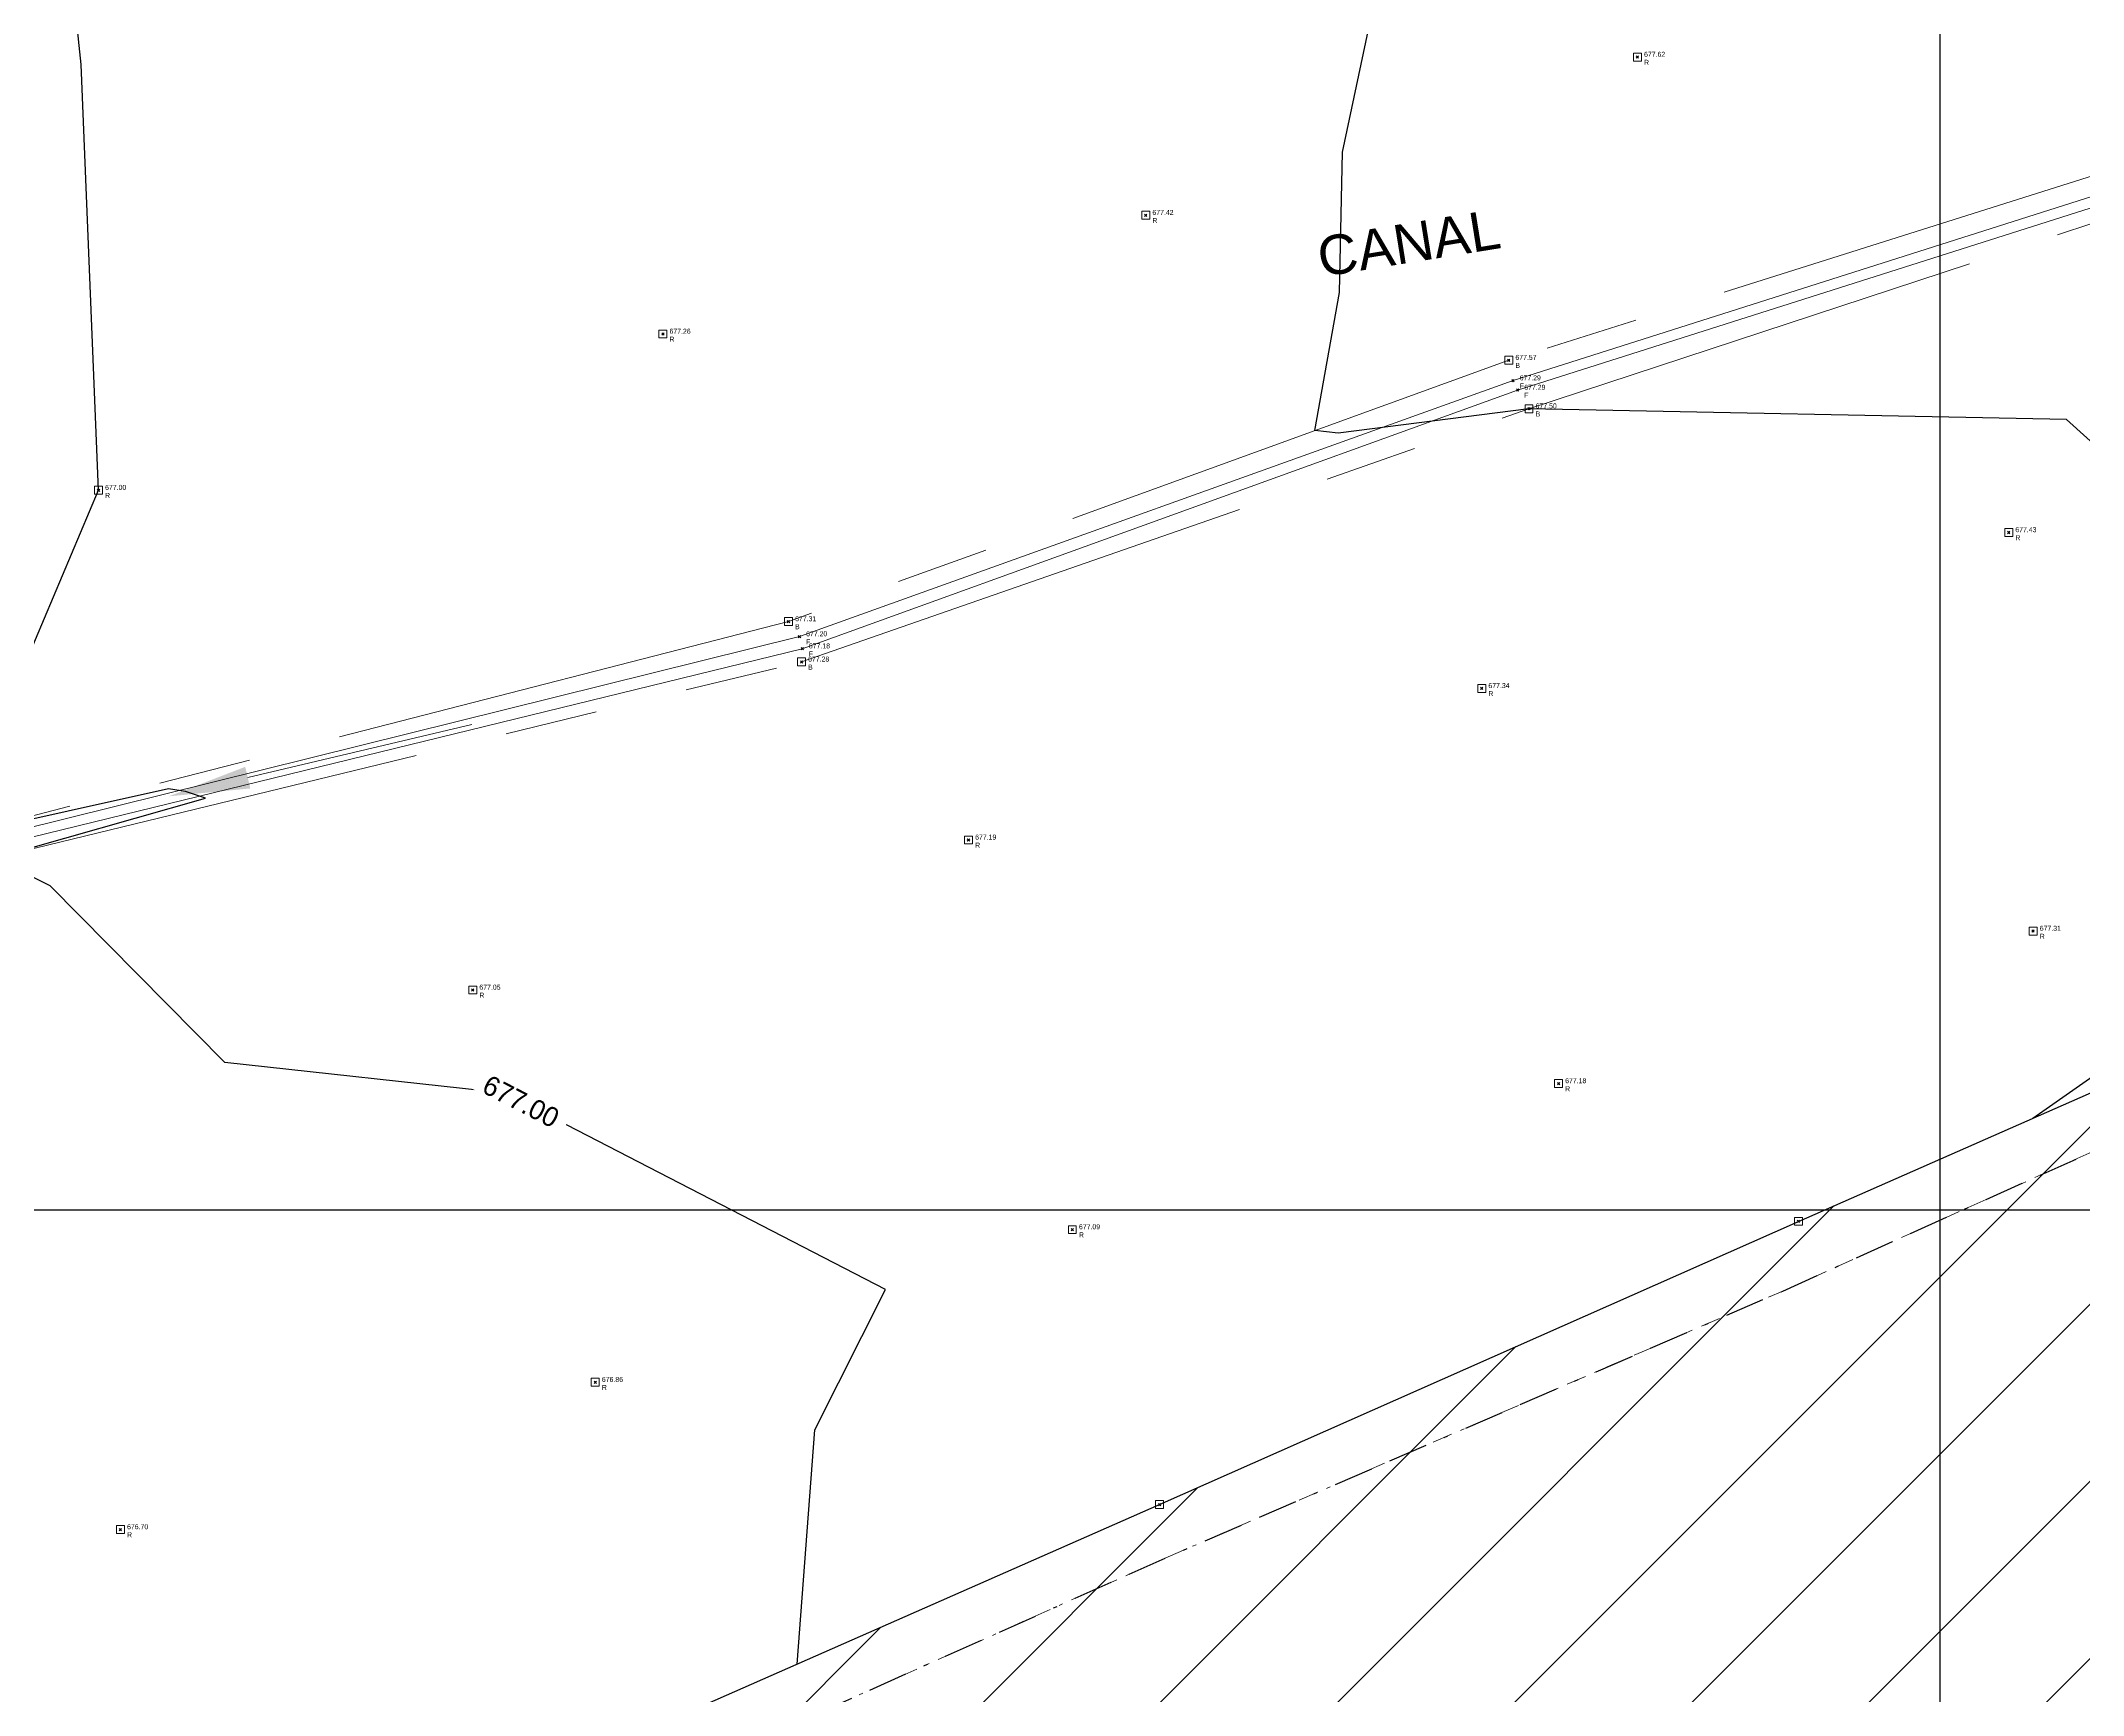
# Model space of a CAD drawing. Extents: x 350769 to 354978, y 6304672 to 6307963.
# Drawn here: x 352451.9 to 352503.6, y 6305487.7 to 6305529.6 of the extents above; entities that cross this region are included whole.
import ezdxf

# ---------------------------------------------------------------- set-up
doc = ezdxf.new("R2010")
doc.units = 0
doc.header["$PDMODE"] = 35
doc.header["$PDSIZE"] = 0.03
for name, pattern in [('4.0 - LO RECABARREN - DESNIVEL NUEVO$0$HIDDEN', [0.375, 0.25, -0.125]), ('BORDER', [1.75, 0.5, -0.25, 0.5, -0.25, 0, -0.25]), ('CONTINUOS', [0]), ('DASHED', [19.05, 12.7, -6.35]), ('PHANTOM', [23.5, 11.75, -2.35, 2.35, -2.35, 2.35, -2.35])]:
    doc.linetypes.add(name, pattern=pattern)
doc.layers.get('0').update_dxf_attribs({"linetype": 'CONTINUOUS'})
doc.layers.get('Defpoints').update_dxf_attribs({"linetype": 'CONTINUOUS'})
for name, color, linetype in [('0-LEVANTAMIENTO 2020.SEP', 252, 'CONTINUOUS'), ('02_Geo ext_Acotamiento', 7, 'CONTINUOUS'), ('1-CANAL', 150, 'PHANTOM'), ('1-coordenadas', 8, 'CONTINUOUS'), ('1-LINEA EXTERIOR EDIFICIO MADERAS', 252, 'CONTINUOUS'), ('1-REJA', 252, 'FENCELINE1'), ('1-TALUD', 252, 'BORDER'), ('1-TEXTOS', 7, 'CONTINUOUS'), ('3-CANAL_FDO', 4, 'CONTINUOUS'), ('C-TINN', 5, 'CONTINUOUS'), ('C-TOPO-MAJR', 9, 'CONTINUOUS'), ('C-TOPO-MINR', 8, 'CONTINUOUS'), ('V-NODE DIC 2005', 4, 'CONTINUOUS'), ('V-NODE-TEXT DIC 2005', 2, 'CONTINUOUS')]:
    doc.layers.add(name, color=color, linetype=linetype)
doc.layers.add('0_ASD_TOPOGRAFIA_ELEMENTOS', color=9, linetype='CONTINUOS', lineweight=5, true_color=0xbdbdbd)
doc.styles.add('ROMANS', font='romans.shx', dxfattribs={"width": 0.65})
doc.styles.add('TEXTIS', font='arial.ttf', dxfattribs={"height": 2})
doc.linetypes.add('FENCELINE1', pattern='A,6.35,-2.54,[133,ltypeshp.shx,S=2.54,R=0,X=-2.54,Y=0],-2.54,25.4', length=36.83)
doc.dimstyles.new('Principal', dxfattribs={"dimscale": 0, "dimtxt": 2, "dimasz": 2, "dimexe": 1, "dimexo": 1, "dimtad": 1, "dimrnd": 0.05, "dimzin": 1, "dimtxsty": 'ROMANS', "dimcen": 2.5, "dimclrt": 2, "dimaunit": 2, "dimadec": 0, "dimazin": 0, "dimtfac": 1, "dimtmove": 0, "dimatfit": 3, "dimfxl": 1, "dimfxlon": 1, "dimarcsym": 0})

# ---------------------------------------------------------------- blocks, each defined once
blk = doc.blocks.new('COORDENADAS')
at = {"layer": '1-coordenadas'}
for p, q in [((320, -900.625), (320, -0.625)), ((20, -700.625), (1420, -700.625))]:
    blk.add_line(p, q, dxfattribs=at)
blk = doc.blocks.new('*D1236')
at = {"layer": '02_Geo ext_Acotamiento', "color": 0, "lineweight": -2, "transparency": 16777216}
blk.add_line((352474.045, 6305972.496), (352473.119, 6305978.179), dxfattribs=at)
at = {"layer": '02_Geo ext_Acotamiento', "color": 0, "transparency": 16777216}
blk.add_solid([(352473.283, 6305978.206), (352472.954, 6305978.153), (352472.958, 6305979.166)], dxfattribs=at)
at = {"layer": 'Defpoints', "color": 0, "transparency": 16777216}
for p in [(352472.958, 6305979.166), (352596.042, 6305224.025)]:
    blk.add_point(p, dxfattribs=at)
at = {"layer": '02_Geo ext_Acotamiento', "color": 2, "transparency": 16777216, "insert": (352474.582, 6305974.845), "char_height": 1, "attachment_point": 5, "rotation": 279.2575, "style": 'ROMANS'}
blk.add_mtext('R765,10', dxfattribs=at)
blk = doc.blocks.new('*U1327')
at = {"color": 0, "linetype": 'ByBlock', "lineweight": -2, "transparency": 16777216}
blk.add_point((0, 0), dxfattribs=at)
blk = doc.blocks.new('*U4340', base_point=(352489.127, 6305521.459))
at = {"layer": 'V-NODE-TEXT DIC 2005', "linetype": 'ByBlock', "char_height": 0.127}
for s, insert, attachment_point in [('677.57', (352489.294, 6305521.53), 4), ('B', (352489.294, 6305521.391), 1)]:
    blk.add_mtext(s, dxfattribs=dict(at, insert=insert, attachment_point=attachment_point))
blk = doc.blocks.new('*U4341', base_point=(352489.127, 6305521.459))
at = {"layer": 'V-NODE-TEXT DIC 2005', "color": 2, "lineweight": -2}
blk.add_blockref('*U4340', (352489.127, 6305521.459), dxfattribs=at)
blk = doc.blocks.new('*U4332', base_point=(352471.204, 6305513.813))
at = {"layer": 'V-NODE-TEXT DIC 2005', "linetype": 'ByBlock', "char_height": 0.127}
for s, insert, attachment_point in [('677.28', (352471.371, 6305513.884), 4), ('B', (352471.371, 6305513.745), 1)]:
    blk.add_mtext(s, dxfattribs=dict(at, insert=insert, attachment_point=attachment_point))
blk = doc.blocks.new('*U4333', base_point=(352471.204, 6305513.813))
at = {"layer": 'V-NODE-TEXT DIC 2005', "color": 2, "lineweight": -2}
blk.add_blockref('*U4332', (352471.204, 6305513.813), dxfattribs=at)
blk = doc.blocks.new('*U4330', base_point=(352489.639, 6305520.229))
at = {"layer": 'V-NODE-TEXT DIC 2005', "linetype": 'ByBlock', "char_height": 0.127}
for s, insert, attachment_point in [('677.50', (352489.806, 6305520.3), 4), ('B', (352489.806, 6305520.161), 1)]:
    blk.add_mtext(s, dxfattribs=dict(at, insert=insert, attachment_point=attachment_point))
blk = doc.blocks.new('*U4331', base_point=(352489.639, 6305520.229))
at = {"layer": 'V-NODE-TEXT DIC 2005', "color": 2, "lineweight": -2}
blk.add_blockref('*U4330', (352489.639, 6305520.229), dxfattribs=at)
blk = doc.blocks.new('*U4316', base_point=(352470.874, 6305514.836))
at = {"layer": 'V-NODE-TEXT DIC 2005', "linetype": 'ByBlock', "char_height": 0.127}
for s, insert, attachment_point in [('677.31', (352471.041, 6305514.907), 4), ('B', (352471.041, 6305514.768), 1)]:
    blk.add_mtext(s, dxfattribs=dict(at, insert=insert, attachment_point=attachment_point))
blk = doc.blocks.new('*U4317', base_point=(352470.874, 6305514.836))
at = {"layer": 'V-NODE-TEXT DIC 2005', "color": 2, "lineweight": -2}
blk.add_blockref('*U4316', (352470.874, 6305514.836), dxfattribs=at)
blk = doc.blocks.new('*U3838', base_point=(352489.352, 6305520.701))
at = {"layer": 'V-NODE-TEXT DIC 2005', "linetype": 'ByBlock', "char_height": 0.127}
for s, insert, attachment_point in [('677.29', (352489.519, 6305520.772), 4), ('F', (352489.519, 6305520.633), 1)]:
    blk.add_mtext(s, dxfattribs=dict(at, insert=insert, attachment_point=attachment_point))
blk = doc.blocks.new('*U3839', base_point=(352489.352, 6305520.701))
at = {"layer": 'V-NODE-TEXT DIC 2005', "color": 2, "lineweight": -2}
blk.add_blockref('*U3838', (352489.352, 6305520.701), dxfattribs=at)
blk = doc.blocks.new('*U3836', base_point=(352489.236, 6305520.941))
at = {"layer": 'V-NODE-TEXT DIC 2005', "linetype": 'ByBlock', "char_height": 0.127}
for s, insert, attachment_point in [('677.29', (352489.403, 6305521.012), 4), ('F', (352489.403, 6305520.873), 1)]:
    blk.add_mtext(s, dxfattribs=dict(at, insert=insert, attachment_point=attachment_point))
blk = doc.blocks.new('*U3837', base_point=(352489.236, 6305520.941))
at = {"layer": 'V-NODE-TEXT DIC 2005', "color": 2, "lineweight": -2}
blk.add_blockref('*U3836', (352489.236, 6305520.941), dxfattribs=at)
blk = doc.blocks.new('*U3796', base_point=(352471.153, 6305514.454))
at = {"layer": 'V-NODE-TEXT DIC 2005', "linetype": 'ByBlock', "char_height": 0.127}
for s, insert, attachment_point in [('677.20', (352471.32, 6305514.525), 4), ('F', (352471.32, 6305514.386), 1)]:
    blk.add_mtext(s, dxfattribs=dict(at, insert=insert, attachment_point=attachment_point))
blk = doc.blocks.new('*U3797', base_point=(352471.153, 6305514.454))
at = {"layer": 'V-NODE-TEXT DIC 2005', "color": 2, "lineweight": -2}
blk.add_blockref('*U3796', (352471.153, 6305514.454), dxfattribs=at)
blk = doc.blocks.new('*U3792', base_point=(352471.223, 6305514.147))
at = {"layer": 'V-NODE-TEXT DIC 2005', "linetype": 'ByBlock', "char_height": 0.127}
for s, insert, attachment_point in [('677.18', (352471.39, 6305514.218), 4), ('F', (352471.39, 6305514.079), 1)]:
    blk.add_mtext(s, dxfattribs=dict(at, insert=insert, attachment_point=attachment_point))
blk = doc.blocks.new('*U3793', base_point=(352471.223, 6305514.147))
at = {"layer": 'V-NODE-TEXT DIC 2005', "color": 2, "lineweight": -2}
blk.add_blockref('*U3792', (352471.223, 6305514.147), dxfattribs=at)
blk = doc.blocks.new('*U2568', base_point=(352492.388, 6305529.14))
at = {"layer": 'V-NODE-TEXT DIC 2005', "linetype": 'ByBlock', "char_height": 0.127}
for s, insert, attachment_point in [('677.62', (352492.555, 6305529.211), 4), ('R', (352492.555, 6305529.072), 1)]:
    blk.add_mtext(s, dxfattribs=dict(at, insert=insert, attachment_point=attachment_point))
blk = doc.blocks.new('*U2569', base_point=(352492.388, 6305529.14))
at = {"layer": 'V-NODE-TEXT DIC 2005', "color": 2, "lineweight": -2}
blk.add_blockref('*U2568', (352492.388, 6305529.14), dxfattribs=at)
blk = doc.blocks.new('*U2542', base_point=(352479.928, 6305525.131))
at = {"layer": 'V-NODE-TEXT DIC 2005', "linetype": 'ByBlock', "char_height": 0.127}
for s, insert, attachment_point in [('677.42', (352480.095, 6305525.202), 4), ('R', (352480.095, 6305525.063), 1)]:
    blk.add_mtext(s, dxfattribs=dict(at, insert=insert, attachment_point=attachment_point))
blk = doc.blocks.new('*U2543', base_point=(352479.928, 6305525.131))
at = {"layer": 'V-NODE-TEXT DIC 2005', "color": 2, "lineweight": -2}
blk.add_blockref('*U2542', (352479.928, 6305525.131), dxfattribs=at)
blk = doc.blocks.new('*U2536', base_point=(352478.069, 6305499.427))
at = {"layer": 'V-NODE-TEXT DIC 2005', "linetype": 'ByBlock', "char_height": 0.127}
for s, insert, attachment_point in [('677.09', (352478.236, 6305499.498), 4), ('R', (352478.236, 6305499.359), 1)]:
    blk.add_mtext(s, dxfattribs=dict(at, insert=insert, attachment_point=attachment_point))
blk = doc.blocks.new('*U2537', base_point=(352478.069, 6305499.427))
at = {"layer": 'V-NODE-TEXT DIC 2005', "color": 2, "lineweight": -2}
blk.add_blockref('*U2536', (352478.069, 6305499.427), dxfattribs=at)
blk = doc.blocks.new('*U2534', base_point=(352453.388, 6305518.162))
at = {"layer": 'V-NODE-TEXT DIC 2005', "linetype": 'ByBlock', "char_height": 0.127}
for s, insert, attachment_point in [('677.00', (352453.555, 6305518.233), 4), ('R', (352453.555, 6305518.094), 1)]:
    blk.add_mtext(s, dxfattribs=dict(at, insert=insert, attachment_point=attachment_point))
blk = doc.blocks.new('*U2535', base_point=(352453.388, 6305518.162))
at = {"layer": 'V-NODE-TEXT DIC 2005', "color": 2, "lineweight": -2}
blk.add_blockref('*U2534', (352453.388, 6305518.162), dxfattribs=at)
blk = doc.blocks.new('*U2530', base_point=(352467.69, 6305522.121))
at = {"layer": 'V-NODE-TEXT DIC 2005', "linetype": 'ByBlock', "char_height": 0.127}
for s, insert, attachment_point in [('677.26', (352467.857, 6305522.192), 4), ('R', (352467.857, 6305522.053), 1)]:
    blk.add_mtext(s, dxfattribs=dict(at, insert=insert, attachment_point=attachment_point))
blk = doc.blocks.new('*U2531', base_point=(352467.69, 6305522.121))
at = {"layer": 'V-NODE-TEXT DIC 2005', "color": 2, "lineweight": -2}
blk.add_blockref('*U2530', (352467.69, 6305522.121), dxfattribs=at)
blk = doc.blocks.new('*U2528', base_point=(352453.946, 6305491.825))
at = {"layer": 'V-NODE-TEXT DIC 2005', "linetype": 'ByBlock', "char_height": 0.127}
for s, insert, attachment_point in [('676.70', (352454.113, 6305491.896), 4), ('R', (352454.113, 6305491.757), 1)]:
    blk.add_mtext(s, dxfattribs=dict(at, insert=insert, attachment_point=attachment_point))
blk = doc.blocks.new('*U2529', base_point=(352453.946, 6305491.825))
at = {"layer": 'V-NODE-TEXT DIC 2005', "color": 2, "lineweight": -2}
blk.add_blockref('*U2528', (352453.946, 6305491.825), dxfattribs=at)
blk = doc.blocks.new('*U2524', base_point=(352465.978, 6305495.558))
at = {"layer": 'V-NODE-TEXT DIC 2005', "linetype": 'ByBlock', "char_height": 0.127}
for s, insert, attachment_point in [('676.86', (352466.145, 6305495.629), 4), ('R', (352466.145, 6305495.49), 1)]:
    blk.add_mtext(s, dxfattribs=dict(at, insert=insert, attachment_point=attachment_point))
blk = doc.blocks.new('*U2525', base_point=(352465.978, 6305495.558))
at = {"layer": 'V-NODE-TEXT DIC 2005', "color": 2, "lineweight": -2}
blk.add_blockref('*U2524', (352465.978, 6305495.558), dxfattribs=at)
blk = doc.blocks.new('*U2522', base_point=(352462.873, 6305505.498))
at = {"layer": 'V-NODE-TEXT DIC 2005', "linetype": 'ByBlock', "char_height": 0.127}
for s, insert, attachment_point in [('677.05', (352463.04, 6305505.569), 4), ('R', (352463.04, 6305505.43), 1)]:
    blk.add_mtext(s, dxfattribs=dict(at, insert=insert, attachment_point=attachment_point))
blk = doc.blocks.new('*U2523', base_point=(352462.873, 6305505.498))
at = {"layer": 'V-NODE-TEXT DIC 2005', "color": 2, "lineweight": -2}
blk.add_blockref('*U2522', (352462.873, 6305505.498), dxfattribs=at)
blk = doc.blocks.new('*U2520', base_point=(352475.437, 6305509.301))
at = {"layer": 'V-NODE-TEXT DIC 2005', "linetype": 'ByBlock', "char_height": 0.127}
for s, insert, attachment_point in [('677.19', (352475.604, 6305509.372), 4), ('R', (352475.604, 6305509.233), 1)]:
    blk.add_mtext(s, dxfattribs=dict(at, insert=insert, attachment_point=attachment_point))
blk = doc.blocks.new('*U2521', base_point=(352475.437, 6305509.301))
at = {"layer": 'V-NODE-TEXT DIC 2005', "color": 2, "lineweight": -2}
blk.add_blockref('*U2520', (352475.437, 6305509.301), dxfattribs=at)
blk = doc.blocks.new('*U2516', base_point=(352490.39, 6305503.129))
at = {"layer": 'V-NODE-TEXT DIC 2005', "linetype": 'ByBlock', "char_height": 0.127}
for s, insert, attachment_point in [('677.18', (352490.557, 6305503.2), 4), ('R', (352490.557, 6305503.061), 1)]:
    blk.add_mtext(s, dxfattribs=dict(at, insert=insert, attachment_point=attachment_point))
blk = doc.blocks.new('*U2517', base_point=(352490.39, 6305503.129))
at = {"layer": 'V-NODE-TEXT DIC 2005', "color": 2, "lineweight": -2}
blk.add_blockref('*U2516', (352490.39, 6305503.129), dxfattribs=at)
blk = doc.blocks.new('*U2514', base_point=(352488.444, 6305513.142))
at = {"layer": 'V-NODE-TEXT DIC 2005', "linetype": 'ByBlock', "char_height": 0.127}
for s, insert, attachment_point in [('677.34', (352488.611, 6305513.213), 4), ('R', (352488.611, 6305513.074), 1)]:
    blk.add_mtext(s, dxfattribs=dict(at, insert=insert, attachment_point=attachment_point))
blk = doc.blocks.new('*U2515', base_point=(352488.444, 6305513.142))
at = {"layer": 'V-NODE-TEXT DIC 2005', "color": 2, "lineweight": -2}
blk.add_blockref('*U2514', (352488.444, 6305513.142), dxfattribs=at)
blk = doc.blocks.new('*U2512', base_point=(352502.416, 6305506.993))
at = {"layer": 'V-NODE-TEXT DIC 2005', "linetype": 'ByBlock', "char_height": 0.127}
for s, insert, attachment_point in [('677.31', (352502.583, 6305507.064), 4), ('R', (352502.583, 6305506.925), 1)]:
    blk.add_mtext(s, dxfattribs=dict(at, insert=insert, attachment_point=attachment_point))
blk = doc.blocks.new('*U2513', base_point=(352502.416, 6305506.993))
at = {"layer": 'V-NODE-TEXT DIC 2005', "color": 2, "lineweight": -2}
blk.add_blockref('*U2512', (352502.416, 6305506.993), dxfattribs=at)
blk = doc.blocks.new('*U2510', base_point=(352501.797, 6305517.094))
at = {"layer": 'V-NODE-TEXT DIC 2005', "linetype": 'ByBlock', "char_height": 0.127}
for s, insert, attachment_point in [('677.43', (352501.964, 6305517.165), 4), ('R', (352501.964, 6305517.026), 1)]:
    blk.add_mtext(s, dxfattribs=dict(at, insert=insert, attachment_point=attachment_point))
blk = doc.blocks.new('*U2511', base_point=(352501.797, 6305517.094))
at = {"layer": 'V-NODE-TEXT DIC 2005', "color": 2, "lineweight": -2}
blk.add_blockref('*U2510', (352501.797, 6305517.094), dxfattribs=at)
blk = doc.blocks.new('TOPOGRAFIA')
at = {"layer": '1-CANAL', "lineweight": 0, "true_color": 0xbdbdbd}
blk.add_hatch(color=9, dxfattribs=at).paths.add_polyline_path([(390457.044, 6302511.23), (390455.109, 6302510.483), (390457.173, 6302510.682)])
at = {"layer": '1-LINEA EXTERIOR EDIFICIO MADERAS', "lineweight": 0, "true_color": 0xbdbdbd}
h = blk.add_hatch(dxfattribs=at)
h.set_pattern_fill('ANSI31', color=9, scale=0.5, angle=90)
h.set_pattern_definition([(135, (38000, -3000), (-1.12253201513, -1.12253201513), [])])
h.paths.add_polyline_path([(390509.254, 6302464.349), (390489.235, 6302457.311, 0.006593), (390483.626, 6302455.312, 0.225672), (390479.522, 6302451.091, 0.369359), (390482.833, 6302442.806, 0.105621), (390487.097, 6302441.999), (390494.78, 6302441.975, 0.022709), (390512.986, 6302443.076, 0.009245), (390519.629, 6302443.906, 0.008069), (390526.96, 6302445.081, 0.00776), (390532.19, 6302446.09, 0.003168), (390537.058, 6302447.14, 0.018522), (390547.928, 6302449.983, -0.000441), (390550.949, 6302450.891, 0.020574), (390552.004, 6302451.255, 0.02318), (390567.437, 6302456.785, 0.024648), (390573.151, 6302459.473, 0.065043), (390578.117, 6302463.01, 0.03227), (390582.068, 6302467.188, 0.06625), (390589.221, 6302481.458, 0.027642), (390596.216, 6302502.437, 0.013828), (390598.79, 6302513.005, 0.018853), (390600.543, 6302523.006, 0.159831), (390600.113, 6302525.357, 0.093527), (390598.113, 6302527.807, 0.380747), (390588.95, 6302527.551), (390586.878, 6302524.749), (390584.88, 6302521.705), (390583.088, 6302518.971), (390579.481, 6302513.484), (390576.46, 6302508.881), (390569.643, 6302498.477), (390565.382, 6302491.97), (390560.315, 6302485.388), (390555.754, 6302481.548), (390539.433, 6302474.882), (390517.803, 6302467.362)])
at = {"layer": '1-CANAL', "color": 9, "lineweight": 0, "true_color": 0xbdbdbd}
for p, q in [((390505.726, 6302526.801), (390489.065, 6302521.533)), ((390489.577, 6302520.303), (390506.121, 6302525.75)), ((390489.065, 6302521.533), (390470.812, 6302514.911)), ((390471.142, 6302513.889), (390489.577, 6302520.303)), ((390470.812, 6302514.911), (390449.999, 6302509.563)), ((390449.955, 6302508.738), (390471.142, 6302513.889))]:
    blk.add_line(p, q, dxfattribs=at)
at = {"layer": '1-CANAL', "color": 9, "lineweight": 0, "true_color": 0xbdbdbd, "flags": 128}
blk.add_lwpolyline([(390462.788, 6302512.299), (390457.109, 6302510.956)], dxfattribs=at)
at = {"layer": '1-coordenadas', "color": 9, "linetype": '4.0 - LO RECABARREN - DESNIVEL NUEVO$0$HIDDEN', "lineweight": 0, "ltscale": 50, "true_color": 0xbdbdbd}
for p, q in [((390500, 6302300), (390500, 6303200)), ((390200, 6302500), (390900, 6302500))]:
    blk.add_line(p, q, dxfattribs=at)
at = {"layer": '1-REJA', "color": 9, "lineweight": 0, "true_color": 0xbdbdbd, "flags": 128}
blk.add_lwpolyline([(390457.825, 6302402.635), (390454.252, 6302411.685), (390450.931, 6302420.069), (390447.151, 6302429.404), (390442.008, 6302442.347), (390436.835, 6302455.304), (390430.757, 6302470.685), (390440.792, 6302475.07), (390451.682, 6302479.894), (390465.771, 6302486.18), (390480.216, 6302492.535), (390496.407, 6302499.712), (390513.657, 6302507.299), (390529.161, 6302514.161), (390541.959, 6302519.8), (390561.927, 6302528.675), (390571.449, 6302540.268), (390583.647, 6302555.178), (390598.213, 6302545.789)], dxfattribs=at)
at = {"layer": '1-TALUD', "color": 9, "lineweight": 0, "true_color": 0xbdbdbd, "flags": 128}
blk.add_lwpolyline([(390479.366, 6302413.695), (390471.35, 6302410.59), (390463.275, 6302407.692), (390459.85, 6302408.077), (390457.519, 6302410.808), (390452.847, 6302420.83), (390449.032, 6302429.87), (390443.627, 6302443.568), (390439.217, 6302456.277), (390438.88, 6302462.46), (390440.586, 6302468.19), (390443.833, 6302473.092), (390452.164, 6302477.833), (390466.432, 6302484.957), (390480.496, 6302491.239), (390496.009, 6302497.946), (390514.835, 6302506.419), (390528.532, 6302512.673), (390541.654, 6302518.322), (390548.561, 6302519.167), (390554.075, 6302516.062), (390555.85, 6302516.285), (390561.048, 6302523.173)], dxfattribs=at)
at = {"layer": '3-CANAL_FDO', "color": 9, "lineweight": 0, "true_color": 0xbdbdbd}
for points in [[(390450.105, 6302509.078), (390450.027, 6302509.3), (390471.091, 6302514.53), (390489.174, 6302521.017), (390505.883, 6302526.331), (390524.097, 6302531.91), (390528.552, 6302534.386), (390542.733, 6302544.181), (390552.12, 6302546.972)], [(390450.105, 6302509.078), (390471.16, 6302514.224), (390489.29, 6302520.777), (390505.981, 6302526.078), (390524.182, 6302531.67), (390528.273, 6302533.63), (390522.748, 6302521.867)]]:
    blk.add_lwpolyline(points, dxfattribs=at)
at = {"layer": 'C-TINN', "color": 9, "linetype": 'Continuous', "lineweight": 0, "true_color": 0xbdbdbd}
for points, elevation in [([(390492.227, 6302529.115), (390492.227, 6302529.315), (390492.427, 6302529.315), (390492.427, 6302529.115), (390492.227, 6302529.115)], 677.62), ([(390479.767, 6302525.107), (390479.767, 6302525.307), (390479.967, 6302525.307), (390479.967, 6302525.107), (390479.767, 6302525.107)], 677.42), ([(390467.528, 6302522.098), (390467.528, 6302522.298), (390467.728, 6302522.298), (390467.728, 6302522.098), (390467.528, 6302522.098)], 677.26), ([(390488.965, 6302521.433), (390488.965, 6302521.633), (390489.165, 6302521.633), (390489.165, 6302521.433), (390488.965, 6302521.433)], 677.57), ([(390489.477, 6302520.203), (390489.477, 6302520.403), (390489.677, 6302520.403), (390489.677, 6302520.203), (390489.477, 6302520.203)], 677.5), ([(390453.227, 6302518.14), (390453.227, 6302518.34), (390453.427, 6302518.34), (390453.427, 6302518.14), (390453.227, 6302518.14)], 677), ([(390501.636, 6302517.068), (390501.636, 6302517.268), (390501.836, 6302517.268), (390501.836, 6302517.068), (390501.636, 6302517.068)], 677.43), ([(390470.712, 6302514.811), (390470.712, 6302515.011), (390470.912, 6302515.011), (390470.912, 6302514.811), (390470.712, 6302514.811)], 677.31), ([(390471.042, 6302513.789), (390471.042, 6302513.989), (390471.242, 6302513.989), (390471.242, 6302513.789), (390471.042, 6302513.789)], 677.28), ([(390488.282, 6302513.117), (390488.282, 6302513.317), (390488.482, 6302513.317), (390488.482, 6302513.117), (390488.282, 6302513.117)], 677.34), ([(390475.274, 6302509.276), (390475.274, 6302509.476), (390475.474, 6302509.476), (390475.474, 6302509.276), (390475.274, 6302509.276)], 677.19), ([(390502.253, 6302506.967), (390502.253, 6302507.167), (390502.453, 6302507.167), (390502.453, 6302506.967), (390502.253, 6302506.967)], 677.31), ([(390462.711, 6302505.474), (390462.711, 6302505.674), (390462.911, 6302505.674), (390462.911, 6302505.474), (390462.711, 6302505.474)], 677.05), ([(390490.227, 6302503.104), (390490.227, 6302503.304), (390490.427, 6302503.304), (390490.427, 6302503.104), (390490.227, 6302503.104)], 677.18), ([(390496.307, 6302499.612), (390496.307, 6302499.812), (390496.507, 6302499.812), (390496.507, 6302499.612), (390496.307, 6302499.612)], 677.438), ([(390477.905, 6302499.402), (390477.905, 6302499.602), (390478.105, 6302499.602), (390478.105, 6302499.402), (390477.905, 6302499.402)], 677.09), ([(390465.815, 6302495.535), (390465.815, 6302495.735), (390466.015, 6302495.735), (390466.015, 6302495.535), (390465.815, 6302495.535)], 676.86), ([(390480.116, 6302492.435), (390480.116, 6302492.635), (390480.316, 6302492.635), (390480.316, 6302492.435), (390480.116, 6302492.435)], 677.22), ([(390453.782, 6302491.802), (390453.782, 6302492.002), (390453.982, 6302492.002), (390453.982, 6302491.802), (390453.782, 6302491.802)], 676.7)]:
    blk.add_lwpolyline(points, dxfattribs=dict(at, elevation=elevation))
for p in [(390492.327, 6302529.215, 677.62), (390479.867, 6302525.207, 677.42), (390467.628, 6302522.198, 677.26), (390489.065, 6302521.533, 677.57), (390489.577, 6302520.303, 677.5), (390453.327, 6302518.24, 677), (390501.736, 6302517.168, 677.43), (390470.812, 6302514.911, 677.31), (390471.142, 6302513.889, 677.28), (390488.382, 6302513.217, 677.34), (390475.374, 6302509.376, 677.19), (390502.353, 6302507.067, 677.31), (390462.811, 6302505.574, 677.05), (390490.327, 6302503.204, 677.18), (390478.005, 6302499.502, 677.09), (390496.407, 6302499.712, 677.438), (390465.915, 6302495.635, 676.86), (390480.216, 6302492.535, 677.22), (390453.882, 6302491.902, 676.7)]:
    blk.add_point(p, dxfattribs=at)
at = {"layer": 'C-TOPO-MAJR', "color": 9, "linetype": 'Continuous', "lineweight": -3, "true_color": 0xbdbdbd, "elevation": 677.5}
blk.add_lwpolyline([(390502.349, 6302502.325), (390509.326, 6302507.21), (390514.149, 6302509.261), (390515.895, 6302510.778), (390514.753, 6302513.106), (390505.342, 6302518.101), (390503.198, 6302520.028), (390489.577, 6302520.303), (390484.739, 6302519.688), (390484.151, 6302519.751), (390484.773, 6302523.248), (390484.851, 6302526.81), (390486.066, 6302532.546), (390483.898, 6302537.828), (390481.985, 6302544.731), (390478.881, 6302549.227), (390471.876, 6302558.076), (390461.166, 6302560.039), (390459.63, 6302571.175), (390457.04, 6302575.454), (390456.026, 6302580.54), (390454.767, 6302581.875), (390452.762, 6302583.092), (390446.811, 6302587.759)], dxfattribs=at)
at = {"layer": 'C-TOPO-MINR', "color": 9, "linetype": 'Continuous', "lineweight": -3, "true_color": 0xbdbdbd, "elevation": 677}
for points in [[(390471.031, 6302488.494), (390471.477, 6302494.429), (390473.274, 6302497.989), (390463.628, 6302502.959), (390456.528, 6302503.734), (390452.098, 6302508.211), (390450.686, 6302508.916), (390456.038, 6302510.435), (390455.528, 6302510.605), (390455.097, 6302510.669), (390450.002, 6302509.539)], [(390449.666, 6302509.595), (390453.327, 6302518.24), (390452.885, 6302529.032), (390451.19, 6302545.221)]]:
    blk.add_lwpolyline(points, dxfattribs=at)
at = {"layer": 'V-NODE DIC 2005', "color": 9, "lineweight": 0, "true_color": 0xbdbdbd, "rotation": 359.9963883938062}
for p in [(390492.327, 6302529.215), (390479.867, 6302525.207), (390467.629, 6302522.197), (390489.066, 6302521.534), (390489.175, 6302521.016), (390489.291, 6302520.776), (390489.578, 6302520.304), (390453.326, 6302518.239), (390501.735, 6302517.168), (390470.812, 6302514.912), (390471.091, 6302514.53), (390471.142, 6302513.889), (390471.161, 6302514.223), (390488.382, 6302513.217), (390475.375, 6302509.377), (390502.354, 6302507.067), (390462.811, 6302505.575), (390490.327, 6302503.204), (390478.006, 6302499.503), (390465.915, 6302495.634), (390453.883, 6302491.902)]:
    blk.add_blockref('*U1327', p, dxfattribs=at)
at = {"layer": 'V-NODE-TEXT DIC 2005', "color": 9, "lineweight": 0, "true_color": 0xbdbdbd, "rotation": 359.9963883938062}
for name, p in [('*U2569', (390492.327, 6302529.215)), ('*U2543', (390479.867, 6302525.207)), ('*U2531', (390467.629, 6302522.197)), ('*U4341', (390489.066, 6302521.534)), ('*U3837', (390489.175, 6302521.016)), ('*U3839', (390489.291, 6302520.776)), ('*U4331', (390489.578, 6302520.304)), ('*U2535', (390453.326, 6302518.239)), ('*U2511', (390501.735, 6302517.168)), ('*U4317', (390470.812, 6302514.912)), ('*U3797', (390471.091, 6302514.53)), ('*U3793', (390471.161, 6302514.223)), ('*U4333', (390471.142, 6302513.889)), ('*U2515', (390488.382, 6302513.217)), ('*U2521', (390475.375, 6302509.377)), ('*U2513', (390502.354, 6302507.067)), ('*U2523', (390462.811, 6302505.575)), ('*U2517', (390490.327, 6302503.204)), ('*U2537', (390478.006, 6302499.503)), ('*U2525', (390465.915, 6302495.634)), ('*U2529', (390453.883, 6302491.902))]:
    blk.add_blockref(name, p, dxfattribs=at)
at = {"layer": '1-TEXTOS', "color": 9, "lineweight": 0, "true_color": 0xbdbdbd, "style": 'TEXTIS'}
blk.add_text('CANAL', height=1, rotation=9.1509, dxfattribs=at).set_placement((390484.311, 6302523.642))
at = {"layer": 'C-TOPO-MINR', "color": 9, "linetype": 'Continuous', "lineweight": 0, "true_color": 0xbdbdbd, "insert": (390464.032, 6302502.75, 677), "char_height": 0.5, "width": 2.50095, "attachment_point": 5, "rotation": 332.7434, "bg_fill": 3, "box_fill_scale": 1.0635, "bg_fill_color": 9, "bg_fill_true_color": 13158600, "bg_fill_transparency": 0}
blk.add_mtext('677.00', dxfattribs=at)

msp = doc.modelspace()

# ---------------------------------------------------------------- hatches: boundary and pattern name
at = {"layer": '0-LEVANTAMIENTO 2020.SEP'}
h = msp.add_hatch(dxfattribs=at)
h.set_pattern_fill('ANSI31', color=252)
h.paths.add_polyline_path([(352458.213, 6305401.216), (352452.503, 6305398.982), (352452.816, 6305399.28), (352452.609, 6305399.636), (352451.638, 6305400.227), (352457.678, 6305402.577), (352457.689, 6305402.79), (352457.683, 6305402.996), (352454.252, 6305411.685), (352450.931, 6305420.069), (352447.151, 6305429.404), (352442.008, 6305442.347), (352436.835, 6305455.304), (352430.757, 6305470.685), (352440.792, 6305475.07), (352451.682, 6305479.894), (352465.771, 6305486.18), (352480.216, 6305492.535), (352496.407, 6305499.712), (352513.657, 6305507.299), (352529.161, 6305514.161), (352541.959, 6305519.8), (352561.927, 6305528.675), (352571.449, 6305540.268), (352583.647, 6305555.178), (352598.213, 6305545.789), (352605.453, 6305541.805), (352602.222, 6305538.721), (352606.073, 6305535.813), (352608.645, 6305532.42), (352608.792, 6305532.234), (352608.857, 6305528.43), (352613.727, 6305525.092), (352613.927, 6305524.926), (352609.716, 6305517.616), (352604.317, 6305502.974), (352607.353, 6305483.644), (352606.958, 6305479.393), (352608.039, 6305476.818), (352609.065, 6305474.225), (352617.537, 6305468.424), (352618.346, 6305465.146), (352618.854, 6305464.849), (352618.951, 6305464.69), (352608.801, 6305460.676), (352599.579, 6305457.023), (352587.598, 6305452.326), (352574.209, 6305447), (352559.984, 6305441.387), (352541.368, 6305434.036), (352532.693, 6305430.631), (352523.045, 6305426.8), (352512.509, 6305422.629), (352503.01, 6305418.889), (352490.722, 6305414.053), (352481.682, 6305410.475), (352476.439, 6305408.401), (352468.05, 6305405.104)])
at = {"layer": '1-LINEA EXTERIOR EDIFICIO MADERAS'}
h = msp.add_hatch(dxfattribs=at)
h.set_pattern_fill('ANSI31', color=252, scale=0.5, angle=90)
h.paths.add_polyline_path([(352509.254, 6305464.349), (352489.235, 6305457.311, 0.006593), (352483.626, 6305455.312, 0.225672), (352479.522, 6305451.091, 0.369359), (352482.833, 6305442.806, 0.105621), (352487.097, 6305441.999), (352494.78, 6305441.975, 0.022709), (352512.986, 6305443.076, 0.009245), (352519.629, 6305443.906, 0.008069), (352526.96, 6305445.081, 0.00776), (352532.19, 6305446.09, 0.003168), (352537.058, 6305447.14, 0.018522), (352547.928, 6305449.983, -0.000433), (352550.887, 6305450.916, 0.02483), (352567.437, 6305456.785, 0.024648), (352573.151, 6305459.473, 0.065043), (352578.117, 6305463.01, 0.03227), (352582.068, 6305467.188, 0.06625), (352589.221, 6305481.458, 0.027642), (352596.216, 6305502.437, 0.013828), (352598.79, 6305513.005, 0.018853), (352600.543, 6305523.006, 0.159831), (352600.113, 6305525.357, 0.093527), (352598.113, 6305527.807, 0.380747), (352588.95, 6305527.551), (352586.878, 6305524.749), (352584.88, 6305521.705), (352583.088, 6305518.971), (352579.481, 6305513.484), (352576.46, 6305508.881), (352569.643, 6305498.477), (352565.382, 6305491.97), (352560.315, 6305485.388), (352555.754, 6305481.548), (352539.433, 6305474.882), (352517.803, 6305467.362)])

# ---------------------------------------------------------------- linework, layer by layer
at = {"layer": '0-LEVANTAMIENTO 2020.SEP', "flags": 128}
msp.add_lwpolyline([(352451.682, 6305479.894), (352465.771, 6305486.18), (352480.216, 6305492.535), (352496.407, 6305499.712), (352513.657, 6305507.299), (352529.161, 6305514.161), (352541.959, 6305519.8), (352561.927, 6305528.675), (352571.449, 6305540.268), (352583.647, 6305555.178), (352598.213, 6305545.789)], dxfattribs=at)
at = {"layer": '1-REJA', "ltscale": 0.2, "flags": 128}
msp.add_lwpolyline([(352457.825, 6305402.635), (352454.252, 6305411.685), (352450.931, 6305420.069), (352447.151, 6305429.404), (352442.008, 6305442.347), (352436.835, 6305455.304), (352430.757, 6305470.685), (352440.792, 6305475.07), (352451.682, 6305479.894), (352465.771, 6305486.18), (352480.216, 6305492.535), (352496.407, 6305499.712), (352513.657, 6305507.299), (352529.161, 6305514.161), (352541.959, 6305519.8), (352561.927, 6305528.675), (352571.449, 6305540.268), (352583.647, 6305555.178), (352598.213, 6305545.789)], dxfattribs=at)
at = {"layer": '1-TALUD', "ltscale": 2, "flags": 128}
msp.add_lwpolyline([(352479.366, 6305413.695), (352471.35, 6305410.59), (352463.275, 6305407.692), (352459.85, 6305408.077), (352457.519, 6305410.808), (352452.847, 6305420.83), (352449.032, 6305429.87), (352443.627, 6305443.568), (352439.217, 6305456.277), (352438.88, 6305462.46), (352440.586, 6305468.19), (352443.833, 6305473.092), (352452.164, 6305477.833), (352466.432, 6305484.957), (352480.496, 6305491.239), (352496.009, 6305497.946), (352514.835, 6305506.419), (352528.532, 6305512.673), (352541.654, 6305518.322), (352548.561, 6305519.167), (352554.075, 6305516.062), (352555.85, 6305516.285), (352561.048, 6305523.173)], dxfattribs=at)

# ---------------------------------------------------------------- block references
at = {"color": 252, "linetype": 'DASHED'}
msp.add_blockref('COORDENADAS', (352180, 6306200.625), dxfattribs=at)

# ---------------------------------------------------------------- dimensions: what is measured, and where the dimension line sits
at = {"layer": '02_Geo ext_Acotamiento'}
dim = msp.add_radius_dim(center=(352596.042, 6305224.025), mpoint=(352472.958, 6305979.166), dimstyle='Principal', override={"dimscale": 0, "dimaunit": 0, "dimfxl": 0.22, "dimarcsym": 1}, dxfattribs=at)
dim.commit()
dim.dimension.update_dxf_attribs({"geometry": '*D1236', "text_midpoint": (352473.686, 6305974.698), "dimtype": 164})

# ---------------------------------------------------------------- next in the draw order: block references
at = {"layer": '0_ASD_TOPOGRAFIA_ELEMENTOS', "color": 30, "true_color": 0xf26507}
msp.add_blockref('TOPOGRAFIA', (-38000, 3000), dxfattribs=at)

doc.saveas('drawing.dxf')
